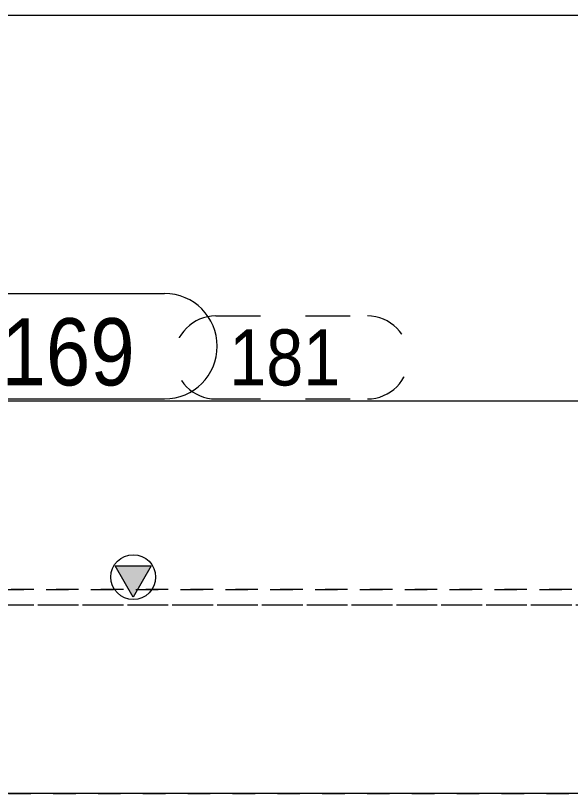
# Model space of a CAD drawing. Header units: millimetres. Extents: x 2 to 825, y 1 to 579.
# Drawn here: x 144.81 to 169.56, y 544.3 to 579 of the extents above; entities that cross this region are included whole.
import ezdxf

# ---------------------------------------------------------------- set-up
doc = ezdxf.new("R2010")
doc.units = ezdxf.units.MM
for name, pattern in [('XKITLINE00', [0]), ('XKITLINE01', [4, 1, -1, 1, -1]), ('XKITLINE02', [4, 2, -2])]:
    doc.linetypes.add(name, pattern=pattern)
for name, color, linetype, lineweight in [('DrawingSheet', 5, 'Continuous', 0), ('Part', 2, 'Continuous', 0), ('PartMark', 7, 'Continuous', 0)]:
    doc.layers.add(name, color=color, linetype=linetype, lineweight=lineweight)
doc.styles.add('ARIAL', font='ARIAL.TTF')

# ---------------------------------------------------------------- blocks, each defined once
blk = doc.blocks.new('*A78')
at = {"layer": 'Part'}
blk.add_hatch(color=2, dxfattribs=at).paths.add_polyline_path([(149.26, 554.45), (150.86, 554.45), (150.06, 553.05)], flags=17)
at = {"layer": 'Part', "color": 2, "linetype": 'XKITLINE00', "lineweight": 0}
for p, q in [((328.801, 561.8), (123.857, 561.8)), ((150.06, 553.05), (149.26, 554.45)), ((149.26, 554.45), (150.86, 554.45)), ((150.86, 554.45), (150.06, 553.05)), ((328.801, 544.3), (123.857, 544.3))]:
    blk.add_line(p, q, dxfattribs=at)
at = {"layer": 'Part', "color": 7, "linetype": 'XKITLINE01', "lineweight": 0}
for p, q in [((120.176, 553.4), (328.801, 553.4)), ((328.801, 552.7), (120.176, 552.7))]:
    blk.add_line(p, q, dxfattribs=at)
at = {"layer": 'Part', "color": 2, "linetype": 'XKITLINE00', "lineweight": 0}
blk.add_circle((150.06, 553.95), 1, dxfattribs=at)
blk = doc.blocks.new('*A110')
at = {"layer": 'Part', "color": 7, "linetype": 'XKITLINE01', "lineweight": 0}
for p, q in [((313.801, 561.8), (116.494, 561.8)), ((313.621, 553.4), (116.614, 553.4)), ((313.621, 552.7), (116.614, 552.7)), ((116.494, 544.3), (313.801, 544.3))]:
    blk.add_line(p, q, dxfattribs=at)
blk = doc.blocks.new('*A169')
at = {"layer": 'DrawingSheet', "color": 5, "linetype": 'XKITLINE00', "lineweight": 0}
blk.add_line((825, 579), (5, 579), dxfattribs=at)
blk = doc.blocks.new('*A255')
at = {"layer": 'PartMark', "color": 7, "linetype": 'XKITLINE02', "lineweight": 0}
for p, q in [((153.744, 565.6), (160.507, 565.6)), ((153.744, 561.9), (160.507, 561.9))]:
    blk.add_line(p, q, dxfattribs=at)
for centre, start, end in [((153.744, 563.75), 90, 270), ((160.507, 563.75), 270, 90)]:
    blk.add_arc(centre, 1.85, start, end, dxfattribs=at)
at = {"layer": 'PartMark', "color": 3, "style": 'ARIAL', "width": 0.85}
blk.add_text('181', height=2.5, dxfattribs=at).set_placement((154.344, 562.5))
blk = doc.blocks.new('*A261')
at = {"layer": 'PartMark', "color": 7, "linetype": 'XKITLINE00', "lineweight": 0}
for p, q in [((127.81, 566.6), (151.459, 566.6)), ((127.81, 561.9), (151.459, 561.9))]:
    blk.add_line(p, q, dxfattribs=at)
for centre, start, end in [((127.81, 564.25), 90, 270), ((151.459, 564.25), 270, 90)]:
    blk.add_arc(centre, 2.35, start, end, dxfattribs=at)
at = {"layer": 'PartMark', "color": 1, "style": 'ARIAL', "width": 0.85}
blk.add_text('2-R20', height=3.5, dxfattribs=at).set_placement((128.41, 562.5))
at = {"layer": 'PartMark', "color": 3, "style": 'ARIAL', "width": 0.85}
for s, p in [('/', (142.172, 562.5)), ('169', (144.183, 562.5))]:
    blk.add_text(s, height=3, dxfattribs=at).set_placement(p)

msp = doc.modelspace()

# ---------------------------------------------------------------- block references
at = {"lineweight": 0}
for name in ['*A169', '*A261', '*A255', '*A110']:
    msp.add_blockref(name, (0, 0), dxfattribs=at)
at = {"layer": 'Part', "lineweight": 0}
msp.add_blockref('*A78', (0, 0), dxfattribs=at)

doc.saveas('drawing.dxf')
